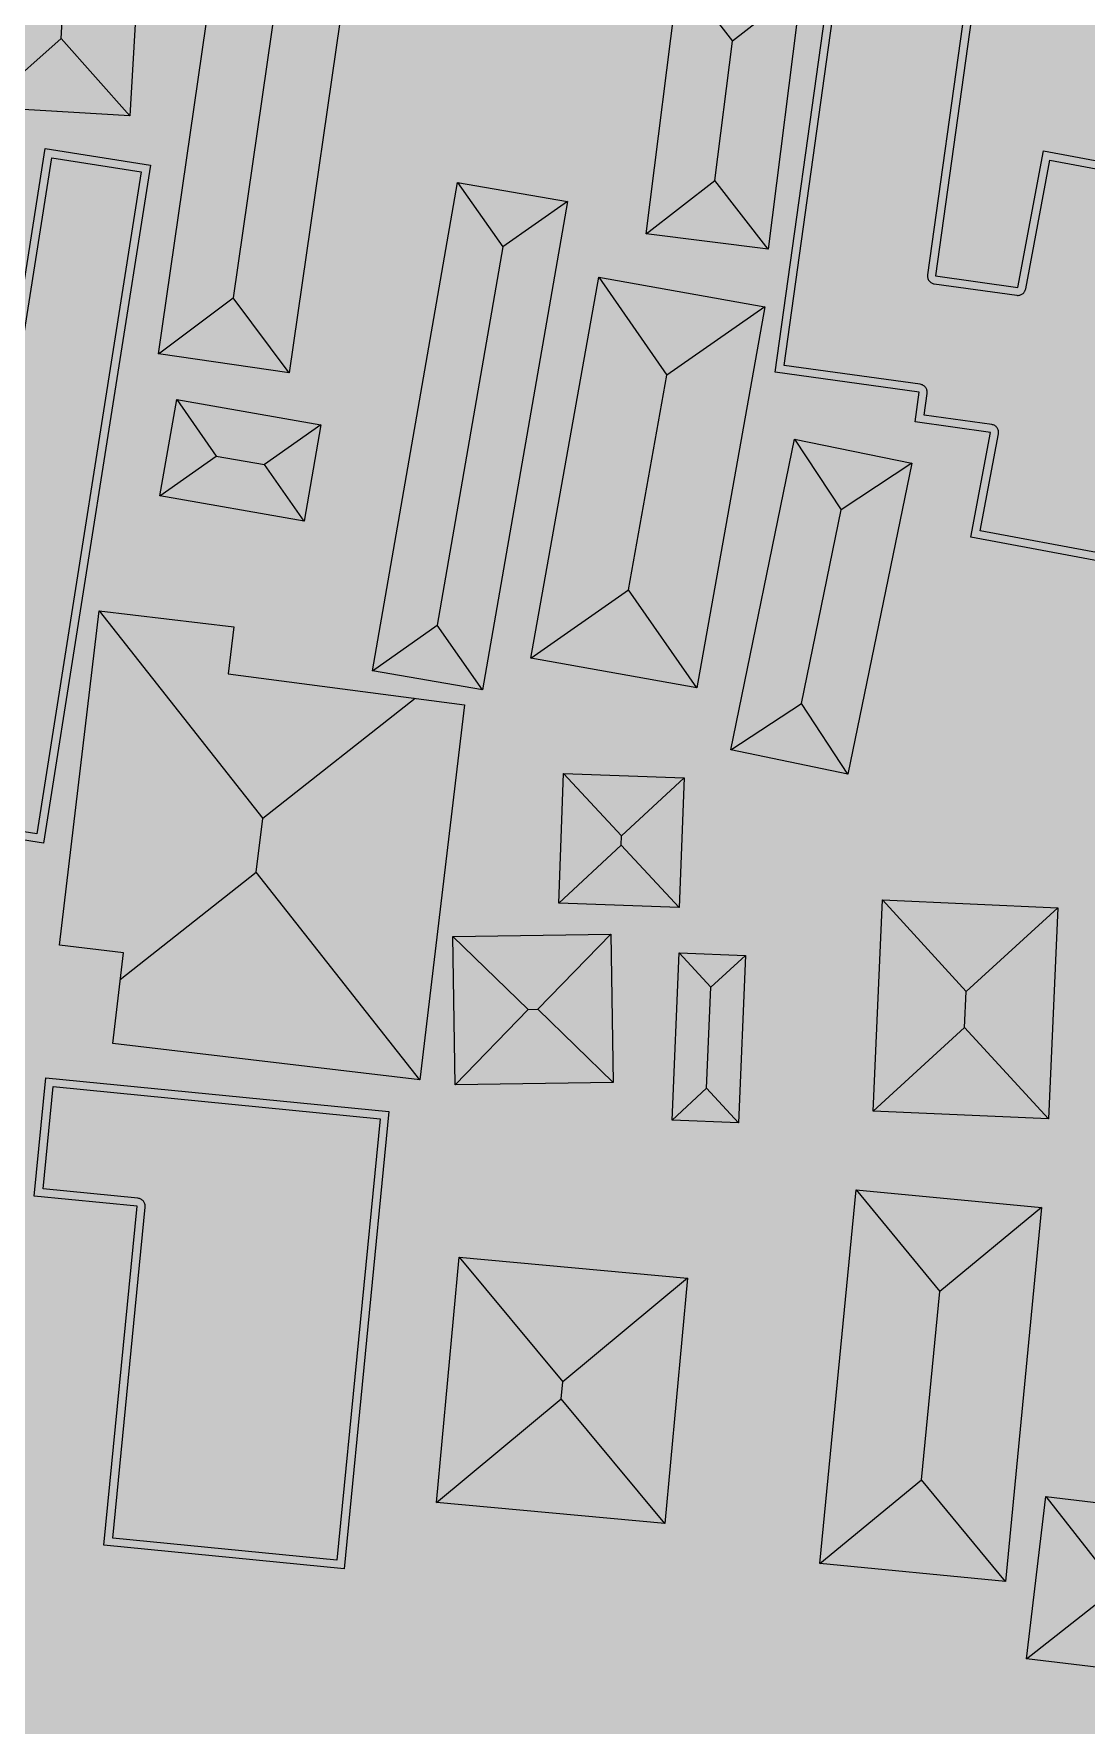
# Model space of a CAD drawing. Header units: metres. Extents: x 305909 to 307171, y 9156037 to 9156671.
# Drawn here: x 306742.2 to 306801.3, y 9156202.4 to 9156297.3 of the extents above; entities that cross this region are included whole.
import ezdxf

# ---------------------------------------------------------------- set-up
doc = ezdxf.new("R2010")
doc.units = ezdxf.units.M
for name, color, linetype, lineweight, true_color in [('B-BANGUNAN_PERDAGANGAN', 7, 'Continuous', 13, 0xde7878), ('B-BANGUNAN_PERMUKIMAN', 7, 'Continuous', 13, 0xf0cd8c), ('B-BAYANGAN', 7, 'Continuous', 0, 0x76786c)]:
    doc.layers.add(name, color=color, linetype=linetype, lineweight=lineweight, true_color=true_color)
doc.layers.add('G-PERKERASAN', color=7, linetype='Continuous')

msp = doc.modelspace()

# ---------------------------------------------------------------- hatches: boundary and pattern name
at = {"layer": 'B-BANGUNAN_PERDAGANGAN', "true_color": 0xd8675e}
h = msp.add_hatch(color=13, dxfattribs=at)
h.dxf.hatch_style = 1
h.paths.add_polyline_path([(306778.464, 9156300.78), (306781.459, 9156296.92), (306780.471, 9156289.09), (306776.611, 9156286.095), (306778.464, 9156300.78)])
at = {"layer": 'B-BANGUNAN_PERDAGANGAN', "true_color": 0xd2655c}
h = msp.add_hatch(color=13, dxfattribs=at)
h.dxf.hatch_style = 1
h.paths.add_polyline_path([(306781.459, 9156296.92), (306778.464, 9156300.78), (306785.318, 9156299.915), (306781.459, 9156296.92)])
at = {"layer": 'B-BANGUNAN_PERDAGANGAN', "true_color": 0xa75049}
h = msp.add_hatch(color=15, dxfattribs=at)
h.dxf.hatch_style = 1
h.paths.add_polyline_path([(306783.466, 9156285.231), (306780.471, 9156289.09), (306781.459, 9156296.92), (306785.318, 9156299.915), (306785.318, 9156299.915), (306783.466, 9156285.231)])
at = {"layer": 'B-BANGUNAN_PERDAGANGAN', "true_color": 0xc05c54}
h = msp.add_hatch(color=13, dxfattribs=at)
h.dxf.hatch_style = 1
h.paths.add_polyline_path([(306792.85, 9156283.739), (306797.475, 9156283.094), (306798.916, 9156290.759), (306806.614, 9156289.313), (306802.539, 9156267.625), (306794.84, 9156269.072), (306795.945, 9156274.951), (306791.707, 9156275.541), (306791.939, 9156277.206), (306783.86, 9156278.332), (306786.903, 9156300.161), (306794.982, 9156299.034), (306792.85, 9156283.739)])
at = {"layer": 'B-BANGUNAN_PERDAGANGAN', "true_color": 0xd9685e}
h = msp.add_hatch(color=13, dxfattribs=at)
h.dxf.hatch_style = 1
h.paths.add_polyline_path([(306766.018, 9156288.988), (306768.572, 9156285.36), (306764.884, 9156264.131), (306761.256, 9156261.578), (306766.018, 9156288.988)])
at = {"layer": 'B-BANGUNAN_PERDAGANGAN', "true_color": 0xd1645b}
h = msp.add_hatch(color=13, dxfattribs=at)
h.dxf.hatch_style = 1
h.paths.add_polyline_path([(306768.572, 9156285.36), (306766.018, 9156288.988), (306772.2, 9156287.914), (306772.199, 9156287.914), (306768.572, 9156285.36)])
at = {"layer": 'B-BANGUNAN_PERDAGANGAN', "true_color": 0xad524b}
h = msp.add_hatch(color=15, dxfattribs=at)
h.dxf.hatch_style = 1
h.paths.add_polyline_path([(306780.471, 9156289.09), (306783.466, 9156285.231), (306776.611, 9156286.095), (306780.471, 9156289.09)])
at = {"layer": 'B-BANGUNAN_PERDAGANGAN', "true_color": 0xa64f49}
h = msp.add_hatch(color=15, dxfattribs=at)
h.dxf.hatch_style = 1
h.paths.add_polyline_path([(306764.884, 9156264.131), (306768.572, 9156285.36), (306772.199, 9156287.914), (306767.437, 9156260.505), (306764.884, 9156264.131)])
at = {"layer": 'B-BANGUNAN_PERDAGANGAN', "true_color": 0xd9685f}
h = msp.add_hatch(color=13, dxfattribs=at)
h.dxf.hatch_style = 1
h.paths.add_polyline_path([(306777.778, 9156278.175), (306775.629, 9156266.115), (306770.14, 9156262.286), (306773.95, 9156283.664), (306777.778, 9156278.175)])
at = {"layer": 'B-BANGUNAN_PERDAGANGAN', "true_color": 0xd1645b}
h = msp.add_hatch(color=13, dxfattribs=at)
h.dxf.hatch_style = 1
h.paths.add_polyline_path([(306777.778, 9156278.175), (306773.95, 9156283.664), (306783.268, 9156282.004), (306777.778, 9156278.175)])
at = {"layer": 'B-BANGUNAN_PERDAGANGAN', "true_color": 0xa64f48}
h = msp.add_hatch(color=15, dxfattribs=at)
h.dxf.hatch_style = 1
h.paths.add_polyline_path([(306779.459, 9156260.625), (306775.629, 9156266.115), (306777.778, 9156278.175), (306783.268, 9156282.004), (306783.268, 9156282.004), (306779.459, 9156260.625)])
at = {"layer": 'B-BANGUNAN_PERDAGANGAN', "true_color": 0xd9685f}
h = msp.add_hatch(color=13, dxfattribs=at)
h.dxf.hatch_style = 1
h.paths.add_polyline_path([(306784.947, 9156274.571), (306784.947, 9156274.571), (306787.56, 9156270.607), (306785.328, 9156259.745), (306781.364, 9156257.133), (306784.947, 9156274.571)])
at = {"layer": 'B-BANGUNAN_PERDAGANGAN', "true_color": 0xd0645b}
h = msp.add_hatch(color=13, dxfattribs=at)
h.dxf.hatch_style = 1
h.paths.add_polyline_path([(306787.56, 9156270.607), (306784.947, 9156274.571), (306791.524, 9156273.219), (306787.56, 9156270.607)])
at = {"layer": 'B-BANGUNAN_PERDAGANGAN', "true_color": 0xa64f48}
h = msp.add_hatch(color=15, dxfattribs=at)
h.dxf.hatch_style = 1
h.paths.add_polyline_path([(306785.328, 9156259.745), (306787.56, 9156270.607), (306791.524, 9156273.219), (306791.524, 9156273.219), (306787.941, 9156255.781), (306785.328, 9156259.745)])
at = {"layer": 'B-BANGUNAN_PERDAGANGAN', "true_color": 0xae534c}
h = msp.add_hatch(color=15, dxfattribs=at)
h.dxf.hatch_style = 1
h.paths.add_polyline_path([(306775.629, 9156266.115), (306779.459, 9156260.625), (306770.139, 9156262.286), (306770.14, 9156262.286), (306775.629, 9156266.115)])
h = msp.add_hatch(color=15, dxfattribs=at)
h.dxf.hatch_style = 1
h.paths.add_polyline_path([(306761.256, 9156261.578), (306764.884, 9156264.131), (306767.437, 9156260.505), (306767.437, 9156260.504), (306761.256, 9156261.578)])
at = {"layer": 'B-BANGUNAN_PERDAGANGAN', "true_color": 0xaf534c}
h = msp.add_hatch(color=15, dxfattribs=at)
h.dxf.hatch_style = 1
h.paths.add_polyline_path([(306785.328, 9156259.745), (306787.941, 9156255.781), (306787.941, 9156255.781), (306781.364, 9156257.133), (306785.328, 9156259.745)])
at = {"layer": 'B-BANGUNAN_PERDAGANGAN', "true_color": 0xd6665d}
h = msp.add_hatch(color=13, dxfattribs=at)
h.dxf.hatch_style = 1
h.paths.add_polyline_path([(306771.983, 9156255.807), (306775.239, 9156252.306), (306775.22, 9156251.787), (306771.719, 9156248.531), (306771.983, 9156255.807)])
at = {"layer": 'B-BANGUNAN_PERDAGANGAN', "true_color": 0xd4665d}
h = msp.add_hatch(color=13, dxfattribs=at)
h.dxf.hatch_style = 1
h.paths.add_polyline_path([(306778.741, 9156255.562), (306778.741, 9156255.562), (306775.239, 9156252.306), (306771.983, 9156255.807), (306778.741, 9156255.562)])
at = {"layer": 'B-BANGUNAN_PERDAGANGAN', "true_color": 0xa9514a}
h = msp.add_hatch(color=15, dxfattribs=at)
h.dxf.hatch_style = 1
h.paths.add_polyline_path([(306775.22, 9156251.787), (306775.239, 9156252.306), (306778.741, 9156255.562), (306778.476, 9156248.285), (306778.476, 9156248.285), (306775.22, 9156251.787)])
at = {"layer": 'B-BANGUNAN_PERDAGANGAN', "true_color": 0xab514a}
h = msp.add_hatch(color=15, dxfattribs=at)
h.dxf.hatch_style = 1
h.paths.add_polyline_path([(306775.22, 9156251.787), (306778.476, 9156248.285), (306771.719, 9156248.531), (306775.22, 9156251.787)])
at = {"layer": 'B-BANGUNAN_PERDAGANGAN', "true_color": 0xd6665d}
h = msp.add_hatch(color=13, dxfattribs=at)
h.dxf.hatch_style = 1
h.paths.add_polyline_path([(306789.883, 9156248.719), (306794.58, 9156243.583), (306794.49, 9156241.562), (306789.354, 9156236.865), (306789.354, 9156236.865), (306789.883, 9156248.719)])
at = {"layer": 'B-BANGUNAN_PERDAGANGAN', "true_color": 0xd4655d}
h = msp.add_hatch(color=13, dxfattribs=at)
h.dxf.hatch_style = 1
h.paths.add_polyline_path([(306799.716, 9156248.28), (306799.716, 9156248.28), (306794.58, 9156243.583), (306789.883, 9156248.719), (306799.716, 9156248.28)])
at = {"layer": 'B-BANGUNAN_PERDAGANGAN', "true_color": 0xa9514a}
h = msp.add_hatch(color=15, dxfattribs=at)
h.dxf.hatch_style = 1
h.paths.add_polyline_path([(306794.49, 9156241.562), (306794.58, 9156243.583), (306799.716, 9156248.28), (306799.186, 9156236.426), (306794.49, 9156241.562)])
at = {"layer": 'B-BANGUNAN_PERDAGANGAN', "true_color": 0xd6665d}
h = msp.add_hatch(color=13, dxfattribs=at)
h.dxf.hatch_style = 1
h.paths.add_polyline_path([(306774.637, 9156246.798), (306770.539, 9156242.575), (306769.996, 9156242.567), (306765.774, 9156246.665), (306774.637, 9156246.798)])
at = {"layer": 'B-BANGUNAN_PERDAGANGAN', "true_color": 0xd5665d}
h = msp.add_hatch(color=13, dxfattribs=at)
h.dxf.hatch_style = 1
h.paths.add_polyline_path([(306769.996, 9156242.567), (306765.898, 9156238.345), (306765.898, 9156238.345), (306765.774, 9156246.665), (306769.996, 9156242.567)])
at = {"layer": 'B-BANGUNAN_PERDAGANGAN', "true_color": 0xaa514a}
h = msp.add_hatch(color=15, dxfattribs=at)
h.dxf.hatch_style = 1
h.paths.add_polyline_path([(306774.762, 9156238.477), (306770.539, 9156242.575), (306774.637, 9156246.798), (306774.762, 9156238.477)])
at = {"layer": 'B-BANGUNAN_PERDAGANGAN', "true_color": 0xd6665d}
h = msp.add_hatch(color=13, dxfattribs=at)
h.dxf.hatch_style = 1
h.paths.add_polyline_path([(306780.25, 9156243.811), (306780.01, 9156238.144), (306778.069, 9156236.36), (306778.466, 9156245.753), (306780.25, 9156243.811)])
at = {"layer": 'B-BANGUNAN_PERDAGANGAN', "true_color": 0xd4655d}
h = msp.add_hatch(color=13, dxfattribs=at)
h.dxf.hatch_style = 1
h.paths.add_polyline_path([(306782.191, 9156245.595), (306780.25, 9156243.811), (306778.466, 9156245.753), (306778.466, 9156245.753), (306782.191, 9156245.595)])
at = {"layer": 'B-BANGUNAN_PERDAGANGAN', "true_color": 0xa9514a}
h = msp.add_hatch(color=15, dxfattribs=at)
h.dxf.hatch_style = 1
h.paths.add_polyline_path([(306781.794, 9156236.203), (306781.794, 9156236.203), (306780.01, 9156238.144), (306780.25, 9156243.811), (306782.191, 9156245.595), (306781.794, 9156236.203)])
h = msp.add_hatch(color=15, dxfattribs=at)
h.dxf.hatch_style = 1
h.paths.add_polyline_path([(306769.996, 9156242.567), (306770.539, 9156242.575), (306774.762, 9156238.477), (306765.898, 9156238.345), (306769.996, 9156242.567)])
at = {"layer": 'B-BANGUNAN_PERDAGANGAN', "true_color": 0xab524a}
h = msp.add_hatch(color=15, dxfattribs=at)
h.dxf.hatch_style = 1
h.paths.add_polyline_path([(306794.49, 9156241.562), (306799.186, 9156236.426), (306789.354, 9156236.865), (306794.49, 9156241.562)])
h = msp.add_hatch(color=15, dxfattribs=at)
h.dxf.hatch_style = 1
h.paths.add_polyline_path([(306780.01, 9156238.144), (306781.794, 9156236.203), (306778.069, 9156236.36), (306780.01, 9156238.144)])
at = {"layer": 'B-BANGUNAN_PERDAGANGAN', "true_color": 0xd7675e}
h = msp.add_hatch(color=13, dxfattribs=at)
h.dxf.hatch_style = 1
h.paths.add_polyline_path([(306788.392, 9156232.45), (306788.392, 9156232.45), (306793.094, 9156226.743), (306792.073, 9156216.171), (306786.366, 9156211.469), (306788.392, 9156232.45)])
at = {"layer": 'B-BANGUNAN_PERDAGANGAN', "true_color": 0xd3655c}
h = msp.add_hatch(color=13, dxfattribs=at)
h.dxf.hatch_style = 1
h.paths.add_polyline_path([(306793.094, 9156226.743), (306788.392, 9156232.45), (306798.801, 9156231.445), (306793.094, 9156226.743)])
at = {"layer": 'B-BANGUNAN_PERDAGANGAN', "true_color": 0xa85049}
h = msp.add_hatch(color=15, dxfattribs=at)
h.dxf.hatch_style = 1
h.paths.add_polyline_path([(306792.073, 9156216.171), (306793.094, 9156226.743), (306798.801, 9156231.445), (306798.801, 9156231.445), (306796.776, 9156210.464), (306792.073, 9156216.171)])
at = {"layer": 'B-BANGUNAN_PERDAGANGAN', "true_color": 0xd7675e}
h = msp.add_hatch(color=13, dxfattribs=at)
h.dxf.hatch_style = 1
h.paths.add_polyline_path([(306766.124, 9156228.663), (306766.124, 9156228.663), (306771.939, 9156221.665), (306771.852, 9156220.72), (306764.854, 9156214.905), (306764.854, 9156214.905), (306766.124, 9156228.663)])
at = {"layer": 'B-BANGUNAN_PERDAGANGAN', "true_color": 0xd3655c}
h = msp.add_hatch(color=13, dxfattribs=at)
h.dxf.hatch_style = 1
h.paths.add_polyline_path([(306778.937, 9156227.48), (306778.937, 9156227.48), (306771.939, 9156221.665), (306766.124, 9156228.663), (306778.933, 9156227.481), (306778.937, 9156227.48)])
at = {"layer": 'B-BANGUNAN_PERDAGANGAN', "true_color": 0xa85049}
h = msp.add_hatch(color=15, dxfattribs=at)
h.dxf.hatch_style = 1
h.paths.add_polyline_path([(306771.852, 9156220.72), (306771.939, 9156221.665), (306778.937, 9156227.48), (306777.668, 9156213.722), (306771.852, 9156220.72)])
at = {"layer": 'B-BANGUNAN_PERDAGANGAN', "true_color": 0xac524b}
h = msp.add_hatch(color=15, dxfattribs=at)
h.dxf.hatch_style = 1
h.paths.add_polyline_path([(306771.852, 9156220.72), (306777.668, 9156213.722), (306764.854, 9156214.905), (306771.852, 9156220.72)])
h = msp.add_hatch(color=15, dxfattribs=at)
h.dxf.hatch_style = 1
h.paths.add_polyline_path([(306792.073, 9156216.171), (306796.776, 9156210.464), (306786.366, 9156211.469), (306792.073, 9156216.171)])
at = {"layer": 'B-BANGUNAN_PERDAGANGAN', "true_color": 0xd8675e}
h = msp.add_hatch(color=13, dxfattribs=at)
h.dxf.hatch_style = 1
h.paths.add_polyline_path([(306803.051, 9156210.129), (306797.957, 9156206.122), (306799.045, 9156215.224), (306803.051, 9156210.129)])
at = {"layer": 'B-BANGUNAN_PERDAGANGAN', "true_color": 0xd2655c}
h = msp.add_hatch(color=13, dxfattribs=at)
h.dxf.hatch_style = 1
h.paths.add_polyline_path([(306835.996, 9156206.19), (306803.051, 9156210.129), (306799.045, 9156215.224), (306841.09, 9156210.196), (306835.996, 9156206.19)])
at = {"layer": 'B-BANGUNAN_PERDAGANGAN', "true_color": 0xad524b}
h = msp.add_hatch(color=15, dxfattribs=at)
h.dxf.hatch_style = 1
h.paths.add_polyline_path([(306797.957, 9156206.122), (306797.957, 9156206.122), (306803.051, 9156210.129), (306835.996, 9156206.19), (306840.002, 9156201.095), (306797.957, 9156206.122)])
at = {"layer": 'B-BANGUNAN_PERMUKIMAN', "true_color": 0xed9366}
h = msp.add_hatch(color=21, dxfattribs=at)
h.dxf.hatch_style = 1
h.paths.add_polyline_path([(306740.24, 9156306.751), (306744.095, 9156302.417), (306743.781, 9156297.059), (306739.447, 9156293.205), (306740.24, 9156306.751)])
at = {"layer": 'B-BANGUNAN_PERMUKIMAN', "true_color": 0xba7451}
h = msp.add_hatch(color=23, dxfattribs=at)
h.dxf.hatch_style = 1
h.paths.add_polyline_path([(306743.781, 9156297.059), (306744.095, 9156302.417), (306748.429, 9156306.271), (306748.429, 9156306.271), (306747.636, 9156292.725), (306743.781, 9156297.059)])
at = {"layer": 'B-BANGUNAN_PERMUKIMAN', "true_color": 0xef9467}
h = msp.add_hatch(color=21, dxfattribs=at)
h.dxf.hatch_style = 1
h.paths.add_polyline_path([(306755.951, 9156299.905), (306753.437, 9156282.499), (306749.242, 9156279.362), (306752.814, 9156304.101), (306755.951, 9156299.905)])
at = {"layer": 'B-BANGUNAN_PERMUKIMAN', "true_color": 0xb87350}
h = msp.add_hatch(color=35, dxfattribs=at)
h.dxf.hatch_style = 1
h.paths.add_polyline_path([(306756.574, 9156278.303), (306753.437, 9156282.499), (306755.951, 9156299.905), (306760.146, 9156303.042), (306760.146, 9156303.042), (306756.574, 9156278.303)])
at = {"layer": 'B-BANGUNAN_PERMUKIMAN', "true_color": 0xbd7552}
h = msp.add_hatch(color=23, dxfattribs=at)
h.dxf.hatch_style = 1
h.paths.add_polyline_path([(306743.781, 9156297.059), (306747.636, 9156292.725), (306747.636, 9156292.725), (306739.447, 9156293.205), (306743.781, 9156297.059)])
at = {"layer": 'B-BANGUNAN_PERMUKIMAN', "true_color": 0xd4845c}
h = msp.add_hatch(color=23, dxfattribs=at)
h.dxf.hatch_style = 1
h.paths.add_polyline_path([(306748.794, 9156289.948), (306742.787, 9156251.902), (306730.861, 9156253.785), (306733.718, 9156271.883), (306739.735, 9156270.933), (306742.884, 9156290.881), (306748.794, 9156289.948)])
at = {"layer": 'B-BANGUNAN_PERMUKIMAN', "true_color": 0xbf7753}
h = msp.add_hatch(color=23, dxfattribs=at)
h.dxf.hatch_style = 1
h.paths.add_polyline_path([(306749.242, 9156279.362), (306749.242, 9156279.362), (306753.437, 9156282.499), (306756.574, 9156278.303), (306749.242, 9156279.362)])
at = {"layer": 'B-BANGUNAN_PERMUKIMAN', "true_color": 0xef9568}
h = msp.add_hatch(color=21, dxfattribs=at)
h.dxf.hatch_style = 1
h.paths.add_polyline_path([(306752.491, 9156273.625), (306749.316, 9156271.403), (306750.268, 9156276.8), (306752.491, 9156273.625)])
at = {"layer": 'B-BANGUNAN_PERMUKIMAN', "true_color": 0xe79064}
h = msp.add_hatch(color=33, dxfattribs=at)
h.dxf.hatch_style = 1
h.paths.add_polyline_path([(306755.19, 9156273.149), (306752.491, 9156273.625), (306750.268, 9156276.8), (306758.364, 9156275.372), (306758.364, 9156275.371), (306755.19, 9156273.149)])
at = {"layer": 'B-BANGUNAN_PERMUKIMAN', "true_color": 0xb8724f}
h = msp.add_hatch(color=35, dxfattribs=at)
h.dxf.hatch_style = 1
h.paths.add_polyline_path([(306755.19, 9156273.149), (306758.364, 9156275.371), (306757.412, 9156269.975), (306755.19, 9156273.149)])
at = {"layer": 'B-BANGUNAN_PERMUKIMAN', "true_color": 0xc07753}
h = msp.add_hatch(color=23, dxfattribs=at)
h.dxf.hatch_style = 1
h.paths.add_polyline_path([(306749.316, 9156271.403), (306752.491, 9156273.625), (306755.19, 9156273.149), (306757.412, 9156269.975), (306757.412, 9156269.974), (306749.316, 9156271.403)])
at = {"layer": 'B-BANGUNAN_PERMUKIMAN', "true_color": 0xf09568}
h = msp.add_hatch(color=21, dxfattribs=at)
h.dxf.hatch_style = 1
h.paths.add_polyline_path([(306745.911, 9156264.939), (306745.912, 9156264.939), (306755.092, 9156253.284), (306754.733, 9156250.265), (306747.103, 9156244.255), (306747.28, 9156245.742), (306743.682, 9156246.17), (306745.911, 9156264.939)])
at = {"layer": 'B-BANGUNAN_PERMUKIMAN', "true_color": 0xe99165}
h = msp.add_hatch(color=33, dxfattribs=at)
h.dxf.hatch_style = 1
h.paths.add_polyline_path([(306755.092, 9156253.284), (306745.912, 9156264.939), (306753.466, 9156264.042), (306753.153, 9156261.403), (306763.649, 9156260.024), (306755.092, 9156253.284)])
at = {"layer": 'B-BANGUNAN_PERMUKIMAN', "true_color": 0xba7451}
h = msp.add_hatch(color=23, dxfattribs=at)
h.dxf.hatch_style = 1
h.paths.add_polyline_path([(306754.733, 9156250.265), (306755.092, 9156253.284), (306763.649, 9156260.024), (306766.414, 9156259.661), (306763.914, 9156238.609), (306754.733, 9156250.265)])
at = {"layer": 'B-BANGUNAN_PERMUKIMAN', "true_color": 0xbf7752}
h = msp.add_hatch(color=23, dxfattribs=at)
h.dxf.hatch_style = 1
h.paths.add_polyline_path([(306754.733, 9156250.265), (306763.914, 9156238.609), (306746.676, 9156240.657), (306747.103, 9156244.255), (306754.733, 9156250.265)])
at = {"layer": 'B-BANGUNAN_PERMUKIMAN', "true_color": 0xd4845c}
h = msp.add_hatch(color=23, dxfattribs=at)
h.dxf.hatch_style = 1
h.paths.add_polyline_path([(306762.181, 9156236.841), (306759.667, 9156211.176), (306746.186, 9156212.497), (306748.049, 9156231.521), (306742.273, 9156232.087), (306742.923, 9156238.727), (306762.181, 9156236.841)])
at = {"layer": 'B-BAYANGAN', "true_color": 0x76786c}
h = msp.add_hatch(color=8, dxfattribs=at)
h.dxf.hatch_style = 1
h.paths.add_polyline_path([(306749.179, 9156305.521), (306748.386, 9156291.975), (306740.197, 9156292.455), (306740.99, 9156306.001), (306749.179, 9156305.521)])
h = msp.add_hatch(color=8, dxfattribs=at)
h.dxf.hatch_style = 1
h.paths.add_polyline_path([(306760.896, 9156302.292), (306757.324, 9156277.553), (306749.992, 9156278.612), (306753.564, 9156303.351), (306760.896, 9156302.292)])
h = msp.add_hatch(color=8, dxfattribs=at)
h.dxf.hatch_style = 1
h.paths.add_polyline_path([(306786.368, 9156298.865), (306784.516, 9156284.181), (306777.661, 9156285.045), (306779.514, 9156299.73), (306786.368, 9156298.865)])
h = msp.add_hatch(color=8, dxfattribs=at)
h.dxf.hatch_style = 1
h.paths.add_polyline_path([(306793.9, 9156282.689), (306798.525, 9156282.044), (306799.966, 9156289.709), (306807.664, 9156288.263), (306803.589, 9156266.575), (306795.89, 9156268.022), (306796.995, 9156273.901), (306792.757, 9156274.491), (306792.989, 9156276.156), (306784.91, 9156277.283), (306787.953, 9156299.111), (306796.032, 9156297.984), (306793.9, 9156282.689)])
h = msp.add_hatch(color=8, dxfattribs=at)
h.dxf.hatch_style = 1
h.paths.add_polyline_path([(306749.544, 9156289.198), (306743.537, 9156251.152), (306731.611, 9156253.035), (306734.468, 9156271.133), (306740.485, 9156270.183), (306743.634, 9156290.131), (306749.544, 9156289.198)])
h = msp.add_hatch(color=8, dxfattribs=at)
h.dxf.hatch_style = 1
h.paths.add_polyline_path([(306773.25, 9156286.864), (306768.487, 9156259.454), (306762.305, 9156260.527), (306767.068, 9156287.938), (306773.25, 9156286.864)])
h = msp.add_hatch(color=8, dxfattribs=at)
h.dxf.hatch_style = 1
h.paths.add_polyline_path([(306784.319, 9156280.953), (306780.509, 9156259.575), (306771.189, 9156261.236), (306775, 9156282.614), (306784.319, 9156280.953)])
h = msp.add_hatch(color=8, dxfattribs=at)
h.dxf.hatch_style = 1
h.paths.add_polyline_path([(306759.114, 9156274.622), (306758.162, 9156269.224), (306750.066, 9156270.653), (306751.018, 9156276.05), (306759.114, 9156274.622)])
h = msp.add_hatch(color=8, dxfattribs=at)
h.dxf.hatch_style = 1
h.paths.add_polyline_path([(306792.574, 9156272.169), (306788.99, 9156254.731), (306782.414, 9156256.082), (306785.997, 9156273.521), (306792.574, 9156272.169)])
h = msp.add_hatch(color=8, dxfattribs=at)
h.dxf.hatch_style = 1
h.paths.add_polyline_path([(306767.164, 9156258.911), (306764.664, 9156237.859), (306747.426, 9156239.907), (306748.03, 9156244.992), (306744.432, 9156245.42), (306746.661, 9156264.189), (306754.216, 9156263.292), (306753.903, 9156260.653), (306767.164, 9156258.911)])
h = msp.add_hatch(color=8, dxfattribs=at)
h.dxf.hatch_style = 1
h.paths.add_polyline_path([(306779.791, 9156254.512), (306779.526, 9156247.236), (306772.769, 9156247.481), (306773.033, 9156254.757), (306779.791, 9156254.512)])
h = msp.add_hatch(color=8, dxfattribs=at)
h.dxf.hatch_style = 1
h.paths.add_polyline_path([(306800.766, 9156247.23), (306800.236, 9156235.376), (306790.404, 9156235.815), (306790.933, 9156247.669), (306800.766, 9156247.23)])
h = msp.add_hatch(color=8, dxfattribs=at)
h.dxf.hatch_style = 1
h.paths.add_polyline_path([(306775.812, 9156237.427), (306766.948, 9156237.295), (306766.824, 9156245.615), (306775.687, 9156245.748), (306775.812, 9156237.427)])
h = msp.add_hatch(color=8, dxfattribs=at)
h.dxf.hatch_style = 1
h.paths.add_polyline_path([(306783.241, 9156244.546), (306782.844, 9156235.153), (306779.119, 9156235.31), (306779.516, 9156244.703), (306783.241, 9156244.546)])
h = msp.add_hatch(color=8, dxfattribs=at)
h.dxf.hatch_style = 1
h.paths.add_polyline_path([(306762.931, 9156236.091), (306760.417, 9156210.426), (306746.936, 9156211.747), (306748.799, 9156230.771), (306743.023, 9156231.337), (306743.673, 9156237.977), (306762.931, 9156236.091)])
h = msp.add_hatch(color=8, dxfattribs=at)
h.dxf.hatch_style = 1
h.paths.add_polyline_path([(306799.851, 9156230.395), (306797.826, 9156209.414), (306787.416, 9156210.419), (306789.442, 9156231.4), (306799.851, 9156230.395)])
h = msp.add_hatch(color=8, dxfattribs=at)
h.dxf.hatch_style = 1
h.paths.add_polyline_path([(306779.987, 9156226.431), (306778.718, 9156212.672), (306765.904, 9156213.855), (306767.174, 9156227.613), (306779.987, 9156226.431)])
h = msp.add_hatch(color=8, dxfattribs=at)
h.dxf.hatch_style = 1
h.paths.add_polyline_path([(306842.14, 9156209.146), (306841.052, 9156200.045), (306799.007, 9156205.072), (306800.095, 9156214.173), (306842.14, 9156209.146)])
at = {"layer": 'G-PERKERASAN', "true_color": 0xe0ded9}
h = msp.add_hatch(color=254, dxfattribs=at)
h.dxf.hatch_style = 1
h.paths.add_polyline_path([(306927.367, 9156200.899), (306914.425, 9156199.401), (306871.946, 9156198.019), (306868.838, 9156144.144), (306843.973, 9156139.654), (306613.966, 9156113.407), (306520.721, 9156109.954), (306490.891, 9156113.339), (306490.891, 9156130.788), (306527.331, 9156127.935), (306527.76, 9156145.94), (306529.801, 9156231.677), (306512.264, 9156228.096), (306490.891, 9156230.233), (306490.891, 9156525.396), (306504.834, 9156523.084), (306572.178, 9156510.306), (306677.166, 9156490.276), (306781.809, 9156471.972), (306833.432, 9156467.309), (306884.355, 9156462.71), (306888.869, 9156462.302), (306927.367, 9156458.335), (306927.367, 9156401.733), (306880.738, 9156410.367), (306872.191, 9156289.958), (306880.063, 9156289.504), (306887.261, 9156399.075), (306927.367, 9156393.311), (306927.367, 9156281.994), (306926.264, 9156282.067), (306926.137, 9156271.641), (306927.367, 9156271.571), (306927.367, 9156261.486), (306927.056, 9156261.509), (306925.118, 9156229.109), (306925.062, 9156229.112), (306925.027, 9156228.301), (306925.75, 9156228.324), (306927.367, 9156240.415), (306927.367, 9156209.547), (306891.749, 9156208.374), (306886.184, 9156208.191), (306882.096, 9156208.056), (306881.637, 9156222), (306879.908, 9156222), (306879.787, 9156200), (306885.632, 9156200.303), (306885.601, 9156199.857), (306906.625, 9156201.392), (306908.7, 9156201.5), (306927.367, 9156203.76), (306927.367, 9156200.899)])

# ---------------------------------------------------------------- linework, layer by layer
at = {"layer": 'B-BANGUNAN_PERDAGANGAN', "color": 29, "lineweight": 9, "true_color": 0x69322e}
for p, q in [((306778.464, 9156300.78), (306781.459, 9156296.92)), ((306785.318, 9156299.915), (306781.459, 9156296.92)), ((306780.471, 9156289.09), (306781.459, 9156296.92)), ((306766.018, 9156288.988), (306768.572, 9156285.36)), ((306776.611, 9156286.095), (306780.471, 9156289.09)), ((306783.466, 9156285.231), (306780.471, 9156289.09)), ((306772.199, 9156287.914), (306768.572, 9156285.36)), ((306768.572, 9156285.36), (306764.884, 9156264.131)), ((306773.95, 9156283.664), (306777.778, 9156278.175)), ((306783.268, 9156282.004), (306777.778, 9156278.175)), ((306775.629, 9156266.115), (306777.778, 9156278.175)), ((306784.947, 9156274.571), (306787.56, 9156270.607)), ((306791.524, 9156273.219), (306787.56, 9156270.607)), ((306785.328, 9156259.745), (306787.56, 9156270.607)), ((306770.14, 9156262.286), (306775.629, 9156266.115)), ((306779.459, 9156260.625), (306775.629, 9156266.115)), ((306761.256, 9156261.578), (306764.884, 9156264.131)), ((306767.437, 9156260.505), (306764.884, 9156264.131)), ((306781.364, 9156257.133), (306785.328, 9156259.745)), ((306787.941, 9156255.781), (306785.328, 9156259.745)), ((306771.983, 9156255.807), (306775.239, 9156252.306)), ((306778.741, 9156255.562), (306775.239, 9156252.306)), ((306775.22, 9156251.787), (306775.239, 9156252.306)), ((306771.719, 9156248.531), (306775.22, 9156251.787)), ((306778.476, 9156248.285), (306775.22, 9156251.787)), ((306789.883, 9156248.719), (306794.58, 9156243.583)), ((306799.716, 9156248.28), (306794.58, 9156243.583)), ((306765.774, 9156246.665), (306769.996, 9156242.567)), ((306774.637, 9156246.798), (306770.539, 9156242.575)), ((306778.466, 9156245.753), (306780.25, 9156243.811)), ((306782.191, 9156245.595), (306780.25, 9156243.811)), ((306780.01, 9156238.144), (306780.25, 9156243.811)), ((306794.49, 9156241.562), (306794.58, 9156243.583)), ((306765.898, 9156238.345), (306769.996, 9156242.567)), ((306769.996, 9156242.567), (306770.539, 9156242.575)), ((306774.762, 9156238.477), (306770.539, 9156242.575)), ((306789.354, 9156236.865), (306794.49, 9156241.562)), ((306799.186, 9156236.426), (306794.49, 9156241.562)), ((306778.069, 9156236.36), (306780.01, 9156238.144)), ((306781.794, 9156236.203), (306780.01, 9156238.144)), ((306788.392, 9156232.45), (306793.094, 9156226.743)), ((306798.801, 9156231.445), (306793.094, 9156226.743)), ((306766.124, 9156228.663), (306771.939, 9156221.665)), ((306778.937, 9156227.48), (306771.939, 9156221.665)), ((306792.073, 9156216.171), (306793.094, 9156226.743)), ((306771.852, 9156220.72), (306771.939, 9156221.665)), ((306764.854, 9156214.905), (306771.852, 9156220.72)), ((306777.668, 9156213.722), (306771.852, 9156220.72)), ((306786.366, 9156211.469), (306792.073, 9156216.171)), ((306796.776, 9156210.464), (306792.073, 9156216.171)), ((306799.045, 9156215.224), (306803.051, 9156210.129)), ((306797.957, 9156206.122), (306803.051, 9156210.129))]:
    msp.add_line(p, q, dxfattribs=at)
at = {"layer": 'B-BANGUNAN_PERDAGANGAN', "color": 29, "lineweight": 13, "true_color": 0x69322e}
for points in [[(306785.318, 9156299.915), (306783.466, 9156285.231), (306776.611, 9156286.095), (306778.464, 9156300.78), (306785.318, 9156299.915)], [(306792.85, 9156283.739), (306797.475, 9156283.094), (306798.916, 9156290.759), (306806.614, 9156289.313), (306802.539, 9156267.625), (306794.84, 9156269.072), (306795.945, 9156274.951), (306791.707, 9156275.541), (306791.939, 9156277.206), (306783.86, 9156278.332), (306786.903, 9156300.161), (306794.982, 9156299.034), (306792.85, 9156283.739)], [(306772.2, 9156287.914), (306767.437, 9156260.503), (306761.255, 9156261.578), (306766.018, 9156288.988), (306772.2, 9156287.914)], [(306783.269, 9156282.003), (306779.459, 9156260.625), (306770.139, 9156262.286), (306773.95, 9156283.664), (306783.269, 9156282.003)], [(306791.524, 9156273.219), (306787.94, 9156255.781), (306781.364, 9156257.133), (306784.947, 9156274.571), (306791.524, 9156273.219)], [(306778.741, 9156255.562), (306778.476, 9156248.285), (306771.719, 9156248.531), (306771.983, 9156255.807), (306778.741, 9156255.562)], [(306799.716, 9156248.28), (306799.186, 9156236.426), (306789.354, 9156236.865), (306789.883, 9156248.719), (306799.716, 9156248.28)], [(306774.762, 9156238.477), (306765.898, 9156238.345), (306765.774, 9156246.665), (306774.637, 9156246.798), (306774.762, 9156238.477)], [(306782.191, 9156245.596), (306781.794, 9156236.203), (306778.069, 9156236.36), (306778.466, 9156245.753), (306782.191, 9156245.596)], [(306798.801, 9156231.445), (306796.776, 9156210.464), (306786.366, 9156211.469), (306788.392, 9156232.45), (306798.801, 9156231.445)], [(306778.937, 9156227.48), (306777.668, 9156213.722), (306764.854, 9156214.905), (306766.124, 9156228.663), (306778.937, 9156227.48)], [(306841.09, 9156210.196), (306840.002, 9156201.095), (306797.957, 9156206.122), (306799.045, 9156215.224), (306841.09, 9156210.196)]]:
    msp.add_lwpolyline(points, close=True, dxfattribs=at)
at = {"layer": 'B-BANGUNAN_PERDAGANGAN', "color": 13, "lineweight": 9, "true_color": 0xe26c63}
for points in [[(306802.18, 9156268.151), (306795.366, 9156269.431), (306796.387, 9156274.867), (306796.393, 9156274.913), (306796.395, 9156274.958), (306796.392, 9156275.003), (306796.384, 9156275.048), (306796.372, 9156275.092), (306796.356, 9156275.135), (306796.335, 9156275.175), (306796.31, 9156275.213), (306796.282, 9156275.249), (306796.25, 9156275.281), (306796.215, 9156275.31), (306796.178, 9156275.336), (306796.138, 9156275.357), (306796.095, 9156275.375), (306796.052, 9156275.388), (306796.007, 9156275.396), (306792.215, 9156275.925), (306792.385, 9156277.144), (306792.389, 9156277.188), (306792.388, 9156277.232), (306792.383, 9156277.276), (306792.374, 9156277.319), (306792.361, 9156277.362), (306792.344, 9156277.402), (306792.323, 9156277.441), (306792.298, 9156277.478), (306792.27, 9156277.511), (306792.238, 9156277.542), (306792.204, 9156277.57), (306792.167, 9156277.594), (306792.128, 9156277.615), (306792.087, 9156277.631), (306792.044, 9156277.644), (306792.001, 9156277.652), (306784.368, 9156278.716), (306787.286, 9156299.653)], [(306794.474, 9156298.651), (306792.404, 9156283.801), (306792.404, 9156283.801), (306792.4, 9156283.757), (306792.4, 9156283.713), (306792.405, 9156283.669), (306792.414, 9156283.626), (306792.427, 9156283.583), (306792.445, 9156283.543), (306792.466, 9156283.504), (306792.491, 9156283.468), (306792.519, 9156283.434), (306792.55, 9156283.403), (306792.585, 9156283.375), (306792.622, 9156283.351), (306792.661, 9156283.33), (306792.702, 9156283.314), (306792.744, 9156283.301), (306792.787, 9156283.293), (306797.413, 9156282.648), (306797.456, 9156282.645), (306797.499, 9156282.645), (306797.541, 9156282.649), (306797.584, 9156282.657), (306797.625, 9156282.67), (306797.664, 9156282.686), (306797.702, 9156282.705), (306797.738, 9156282.729), (306797.772, 9156282.755), (306797.803, 9156282.785), (306797.83, 9156282.818), (306797.855, 9156282.853), (306797.876, 9156282.89), (306797.894, 9156282.929), (306797.908, 9156282.969), (306797.918, 9156283.011), (306799.275, 9156290.234), (306806.089, 9156288.954)]]:
    msp.add_lwpolyline(points, dxfattribs=at)
at = {"layer": 'B-BANGUNAN_PERMUKIMAN', "color": 27, "lineweight": 9, "true_color": 0x744832}
for p, q in [((306743.781, 9156297.059), (306744.095, 9156302.417)), ((306755.951, 9156299.905), (306753.437, 9156282.499)), ((306739.447, 9156293.205), (306743.781, 9156297.059)), ((306747.636, 9156292.725), (306743.781, 9156297.059)), ((306749.242, 9156279.362), (306753.437, 9156282.499)), ((306756.574, 9156278.303), (306753.437, 9156282.499)), ((306750.268, 9156276.8), (306752.491, 9156273.625)), ((306758.364, 9156275.371), (306755.19, 9156273.149)), ((306749.316, 9156271.403), (306752.491, 9156273.625)), ((306752.491, 9156273.625), (306755.19, 9156273.149)), ((306757.412, 9156269.975), (306755.19, 9156273.149)), ((306745.912, 9156264.939), (306755.092, 9156253.284)), ((306763.649, 9156260.024), (306755.092, 9156253.284)), ((306754.733, 9156250.265), (306755.092, 9156253.284)), ((306747.103, 9156244.255), (306754.733, 9156250.265)), ((306763.914, 9156238.609), (306754.733, 9156250.265))]:
    msp.add_line(p, q, dxfattribs=at)
at = {"layer": 'B-BANGUNAN_PERMUKIMAN', "color": 27, "lineweight": 13, "true_color": 0x744832}
for points in [[(306748.429, 9156306.271), (306747.636, 9156292.725), (306739.447, 9156293.205), (306740.24, 9156306.751), (306748.429, 9156306.271)], [(306760.146, 9156303.042), (306756.574, 9156278.303), (306749.242, 9156279.362), (306752.814, 9156304.101), (306760.146, 9156303.042)], [(306748.794, 9156289.948), (306742.787, 9156251.902), (306730.861, 9156253.785), (306733.718, 9156271.883), (306739.735, 9156270.933), (306742.884, 9156290.881), (306748.794, 9156289.948)], [(306758.364, 9156275.372), (306757.412, 9156269.974), (306749.316, 9156271.403), (306750.268, 9156276.8), (306758.364, 9156275.372)], [(306766.414, 9156259.661), (306763.914, 9156238.609), (306746.676, 9156240.657), (306747.28, 9156245.742), (306743.682, 9156246.17), (306745.911, 9156264.939), (306753.466, 9156264.042), (306753.153, 9156261.403), (306766.414, 9156259.661)], [(306762.181, 9156236.841), (306759.667, 9156211.176), (306746.186, 9156212.497), (306748.049, 9156231.521), (306742.273, 9156232.087), (306742.923, 9156238.727), (306762.181, 9156236.841)]]:
    msp.add_lwpolyline(points, close=True, dxfattribs=at)
at = {"layer": 'B-BANGUNAN_PERMUKIMAN', "color": 21, "lineweight": 9, "true_color": 0xfa9b6c}
for points in [[(306748.28, 9156289.573), (306742.413, 9156252.417), (306731.375, 9156254.16), (306734.093, 9156271.368), (306739.664, 9156270.488), (306739.708, 9156270.484), (306739.752, 9156270.483), (306739.796, 9156270.487), (306739.84, 9156270.495), (306739.882, 9156270.508), (306739.923, 9156270.524), (306739.962, 9156270.545), (306739.999, 9156270.569), (306740.034, 9156270.597), (306740.065, 9156270.628), (306740.093, 9156270.661), (306740.118, 9156270.698), (306740.139, 9156270.737), (306740.157, 9156270.777), (306740.17, 9156270.819), (306740.179, 9156270.863), (306743.259, 9156290.366), (306748.28, 9156289.573)], [(306761.689, 9156236.437), (306759.263, 9156211.668), (306746.678, 9156212.901), (306748.497, 9156231.477), (306748.499, 9156231.521), (306748.497, 9156231.565), (306748.49, 9156231.609), (306748.48, 9156231.652), (306748.465, 9156231.694), (306748.446, 9156231.733), (306748.423, 9156231.771), (306748.397, 9156231.807), (306748.367, 9156231.839), (306748.334, 9156231.869), (306748.299, 9156231.895), (306748.261, 9156231.918), (306748.221, 9156231.937), (306748.179, 9156231.952), (306748.137, 9156231.963), (306748.093, 9156231.969), (306742.765, 9156232.491), (306743.327, 9156238.235), (306761.689, 9156236.437)]]:
    msp.add_lwpolyline(points, close=True, dxfattribs=at)

doc.saveas('drawing.dxf')
